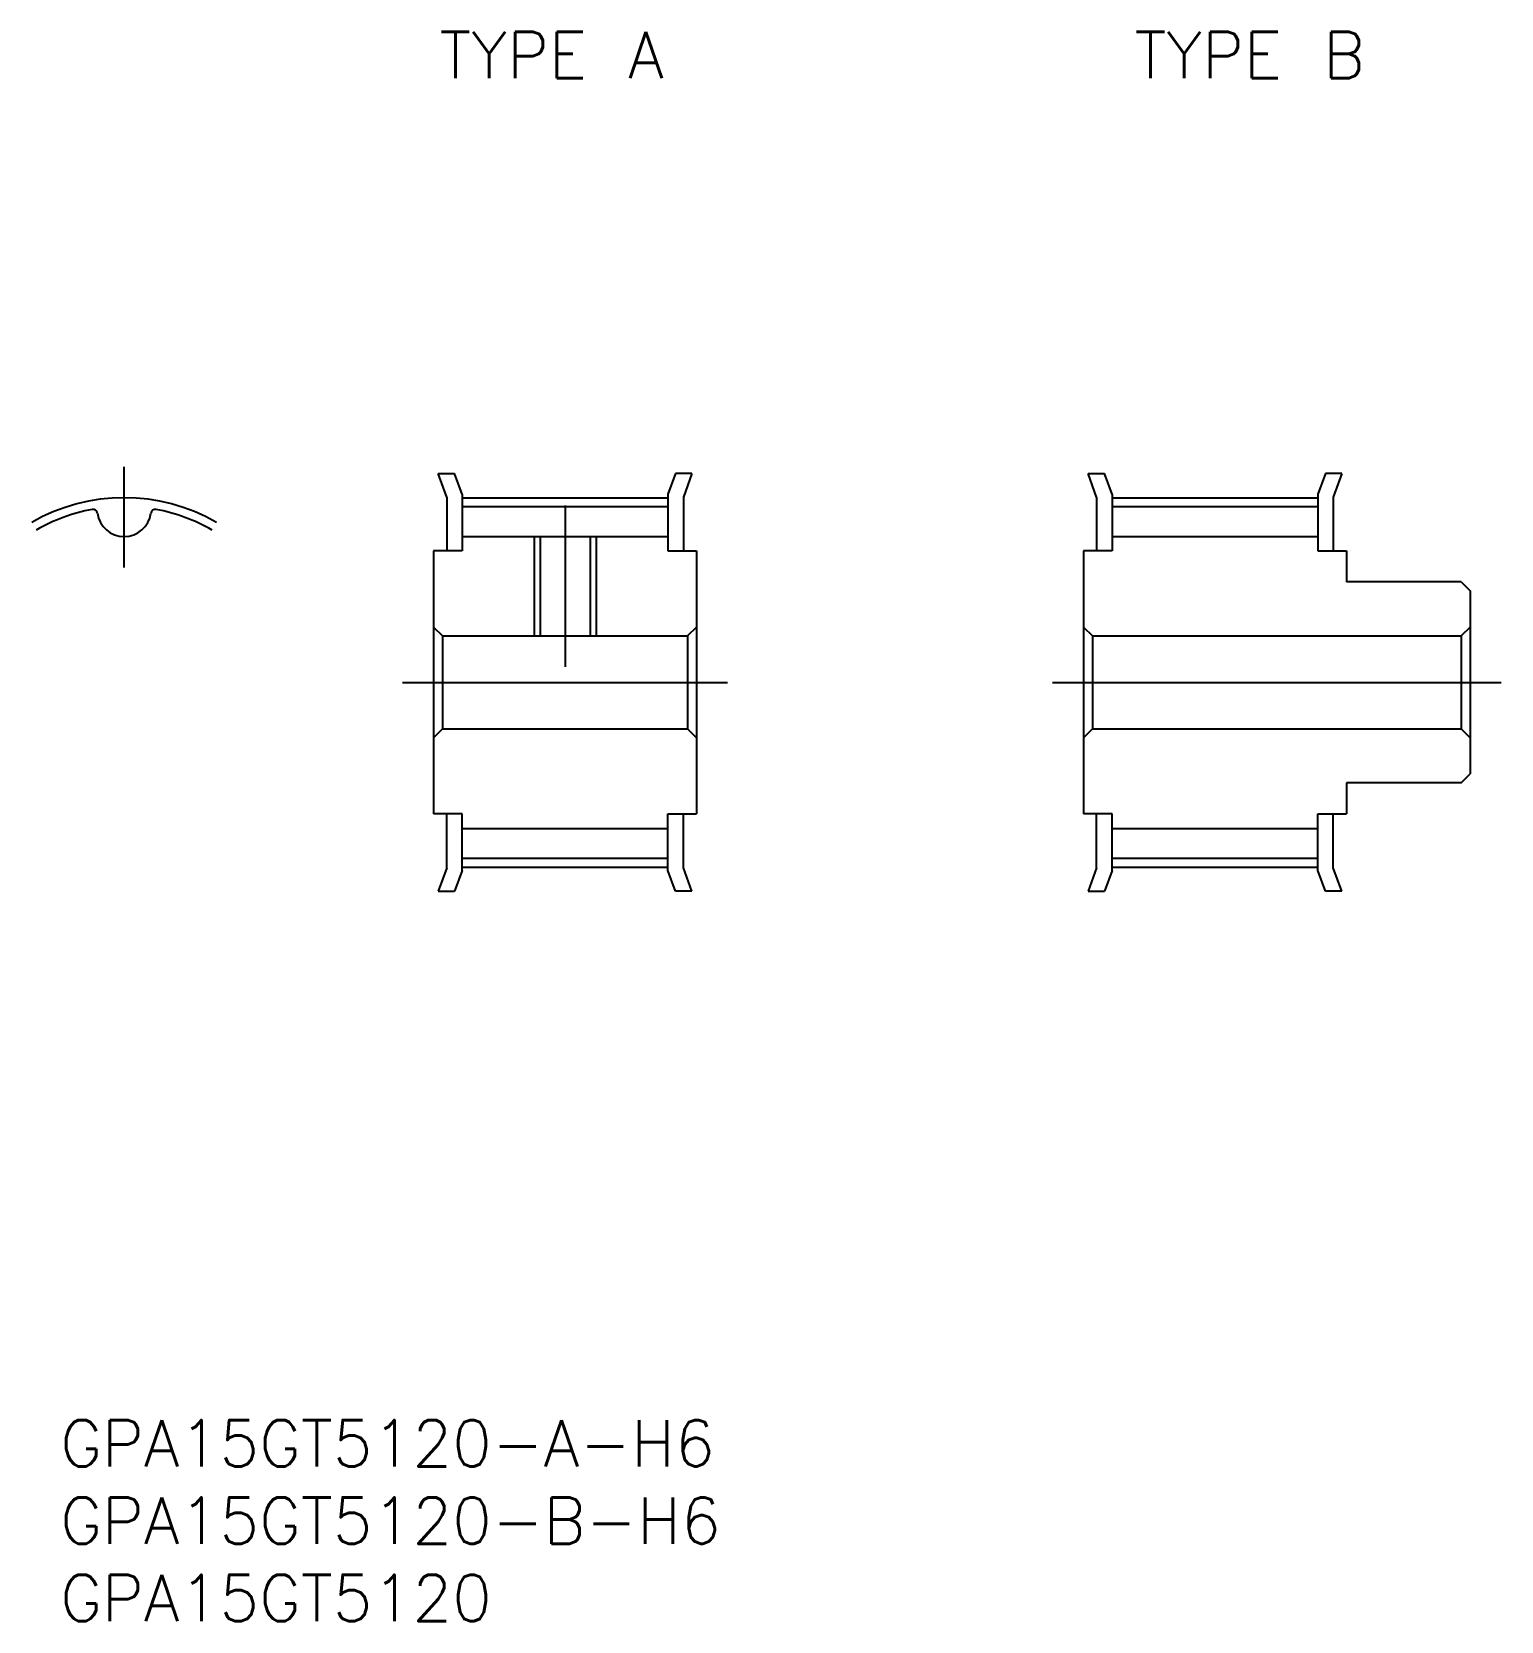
# Model space of a CAD drawing. Extents: x -6 to 89, y -61 to 42.
import ezdxf

# ---------------------------------------------------------------- set-up
doc = ezdxf.new("R2010")
doc.units = 0
doc.linetypes.add('CENTER', pattern=[50.8, 31.75, -6.35, 6.35, -6.35])
doc.layers.get('0').update_dxf_attribs({"linetype": 'CONTINUOUS'})
doc.layers.add('CENTER', color=1, linetype='CONTINUOUS')
doc.styles.get("Standard").update_dxf_attribs({"font": 'txt.shx', "height": 3, "bigfont": 'bigfont.shx'})

# ---------------------------------------------------------------- blocks, each defined once
blk = doc.blocks.new('*U2')
at = {"color": 7, "linetype": 'CONTINUOUS'}
blk.add_text('GPA15GT5120-B-H6', height=3, dxfattribs=at).set_placement((-4.13, -55.69))
blk = doc.blocks.new('*U3')
at = {"color": 7, "linetype": 'CONTINUOUS'}
blk.add_text('GPA15GT5120', height=3, dxfattribs=at).set_placement((-4.13, -60.69))
blk = doc.blocks.new('*U4')
at = {"color": 7, "linetype": 'CONTINUOUS'}
blk.add_text('TYPE A', height=3, dxfattribs=at).set_placement((20.38, 39.06))
blk = doc.blocks.new('*U5')
at = {"color": 7, "linetype": 'CONTINUOUS'}
blk.add_text('TYPE B', height=3, dxfattribs=at).set_placement((65.3, 39.06))
blk = doc.blocks.new('*U6')
at = {"color": 7, "linetype": 'CONTINUOUS'}
blk.add_text('GPA15GT5120-A-H6', height=3, dxfattribs=at).set_placement((-4.13, -50.69))

msp = doc.modelspace()

# ---------------------------------------------------------------- linework, layer by layer
at = {"color": 7, "linetype": 'CONTINUOUS'}
for p, q in [((20.3, 13.5), (21.36, 13.5)), ((20.85, 11.98), (20.3, 13.5)), ((21.85, 12.16), (21.36, 13.5)), ((35.64, 13.5), (35.15, 12.16)), ((36.7, 13.5), (35.64, 13.5)), ((36.7, 13.5), (36.15, 11.98)), ((62.3, 13.5), (63.36, 13.5)), ((62.85, 11.98), (62.3, 13.5)), ((63.85, 12.16), (63.36, 13.5)), ((77.64, 13.5), (77.15, 12.16)), ((78.7, 13.5), (77.64, 13.5)), ((78.7, 13.5), (78.15, 11.98)), ((20.85, 11.98), (20.85, 8.5)), ((21.85, 12.16), (21.85, 8.5)), ((21.85, 11.37), (35.15, 11.37)), ((35.15, 12.16), (35.15, 8.5)), ((36.15, 11.98), (36.15, 8.5)), ((62.85, 11.98), (62.85, 8.5)), ((63.85, 12.16), (63.85, 8.5)), ((63.85, 11.37), (77.15, 11.37)), ((77.15, 12.16), (77.15, 8.5)), ((78.15, 11.98), (78.15, 8.5)), ((21.85, 9.44), (35.15, 9.44)), ((26.88, 9.44), (26.88, 3)), ((30.12, 9.44), (30.12, 3)), ((63.85, 9.44), (77.15, 9.44)), ((20, 8.5), (20, -8.5)), ((21.85, 8.5), (20, 8.5)), ((35.15, 8.5), (37, 8.5)), ((37, 8.5), (37, -8.5)), ((62, 8.5), (62, -8.5)), ((63.85, 8.5), (62, 8.5)), ((77.15, 8.5), (79, 8.5)), ((79, 8.5), (79, 6.5)), ((86.42, 6.5), (79, 6.5)), ((86.42, 6.5), (87, 5.92)), ((87, 5.92), (87, -5.92)), ((20, 3.58), (20.58, 3)), ((37, 3.58), (36.42, 3)), ((62, 3.58), (62.58, 3)), ((87, 3.58), (86.42, 3)), ((20.58, 3), (36.42, 3)), ((20.58, 3), (20.58, -3)), ((36.42, 3), (36.42, -3)), ((62.58, 3), (86.42, 3)), ((62.58, 3), (62.58, -3)), ((86.42, 3), (86.42, -3)), ((20, -3.58), (20.58, -3)), ((20.58, -3), (36.42, -3)), ((37, -3.58), (36.42, -3)), ((62, -3.58), (62.58, -3)), ((62.58, -3), (86.42, -3)), ((87, -3.58), (86.42, -3)), ((86.42, -6.5), (87, -5.92)), ((86.42, -6.5), (79, -6.5)), ((79, -6.5), (79, -8.5)), ((21.85, -8.5), (20, -8.5)), ((20.85, -11.98), (20.85, -8.5)), ((21.85, -12.16), (21.85, -8.5)), ((35.15, -8.5), (37, -8.5)), ((35.15, -12.16), (35.15, -8.5)), ((36.15, -11.98), (36.15, -8.5)), ((63.85, -8.5), (62, -8.5)), ((62.85, -11.98), (62.85, -8.5)), ((63.85, -12.16), (63.85, -8.5)), ((77.15, -8.5), (79, -8.5)), ((77.15, -12.16), (77.15, -8.5)), ((78.15, -11.98), (78.15, -8.5)), ((21.85, -9.44), (35.15, -9.44)), ((63.85, -9.44), (77.15, -9.44)), ((20.85, -11.98), (20.3, -13.5)), ((21.85, -12.16), (21.36, -13.5)), ((21.85, -11.37), (35.15, -11.37)), ((35.64, -13.5), (35.15, -12.16)), ((36.7, -13.5), (36.15, -11.98)), ((62.85, -11.98), (62.3, -13.5)), ((63.85, -12.16), (63.36, -13.5)), ((63.85, -11.37), (77.15, -11.37)), ((77.64, -13.5), (77.15, -12.16)), ((78.7, -13.5), (78.15, -11.98)), ((20.3, -13.5), (21.36, -13.5)), ((36.7, -13.5), (35.64, -13.5)), ((62.3, -13.5), (63.36, -13.5)), ((78.7, -13.5), (77.64, -13.5))]:
    msp.add_line(p, q, dxfattribs=at)
at = {"color": 3, "linetype": 'CONTINUOUS'}
for p, q in [((26.5, 9.44), (26.5, 3)), ((30.5, 9.44), (30.5, 3))]:
    msp.add_line(p, q, dxfattribs=at)
at = {"color": 7, "linetype": 'CONTINUOUS'}
for centre, radius, start, end in [((0, 0), 11.37, 100.4407, 120), ((-2.01, 10.89), 0.29, 7.9384, 100.4407), ((0, 11.17), 1.74, 187.9384, 352.0616), ((2.01, 10.89), 0.29, 79.5593, 172.0616), ((0, 0), 11.37, 60, 79.5593)]:
    msp.add_arc(centre, radius, start, end, dxfattribs=at)
at = {"layer": 'CENTER', "color": 1, "linetype": 'CENTER'}
for p, q in [((0, 7.43), (0, 13.94)), ((21.85, 11.93), (35.15, 11.93)), ((28.5, 11.44), (28.5, 1)), ((63.85, 11.93), (77.15, 11.93)), ((18, 0), (39, 0)), ((60, 0), (89, 0)), ((21.85, -11.94), (35.15, -11.94)), ((63.85, -11.94), (77.15, -11.94))]:
    msp.add_line(p, q, dxfattribs=at)
msp.add_arc((0, 0), 11.94, 60, 120, dxfattribs=at)

# ---------------------------------------------------------------- block references
at = {"color": 7, "linetype": 'CONTINUOUS'}
for name in ['*U4', '*U5', '*U6', '*U2', '*U3']:
    msp.add_blockref(name, (0, 0), dxfattribs=at)

doc.saveas('drawing.dxf')
